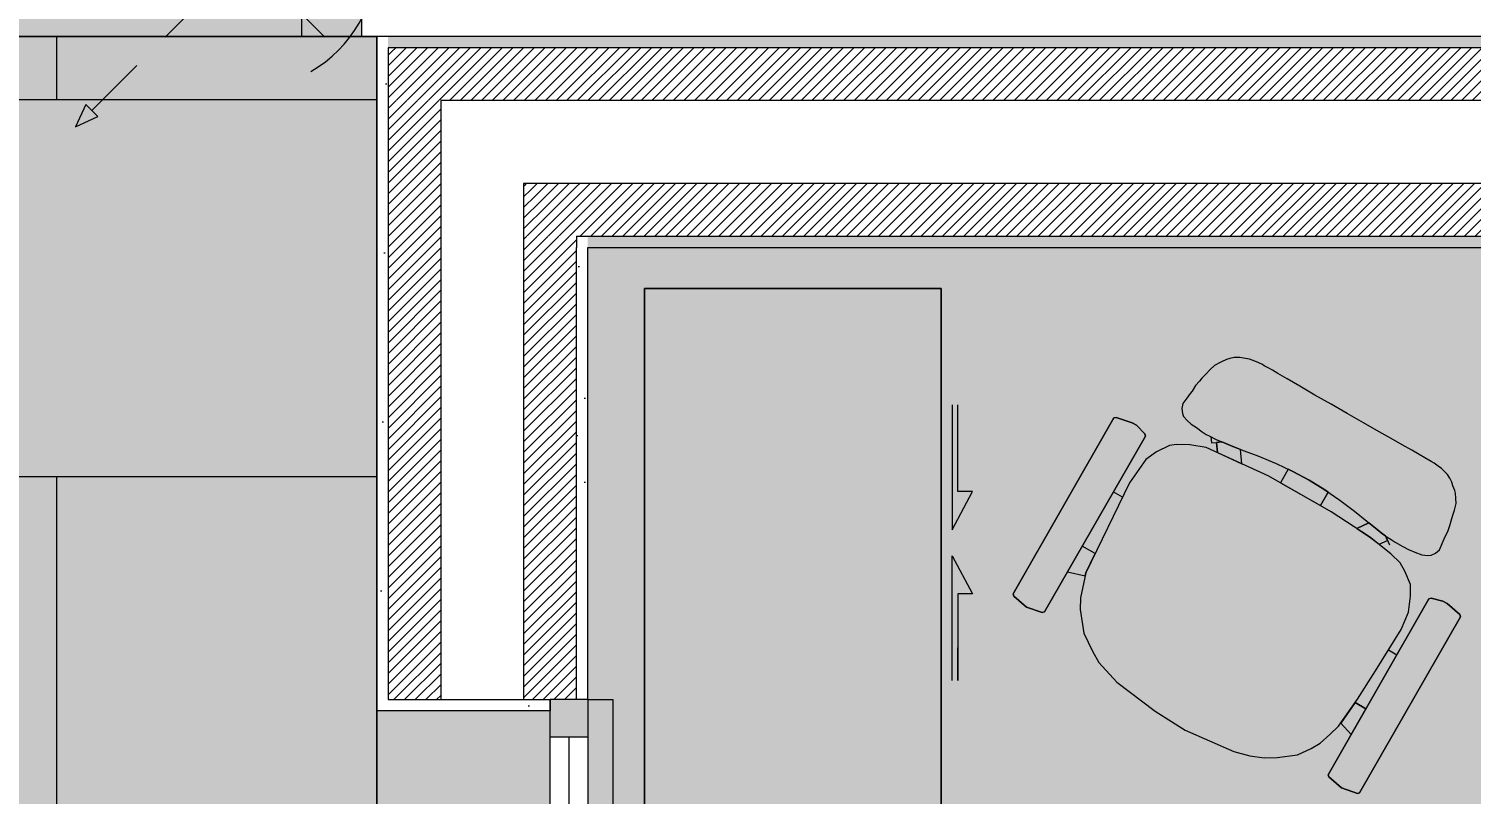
# Model space of a CAD drawing. Header units: millimetres. Extents: x -284281 to 1648660, y -821378 to -151356.
# Drawn here: x 437463 to 439378, y -254421 to -253406 of the extents above; entities that cross this region are included whole.
import ezdxf

# ---------------------------------------------------------------- set-up
doc = ezdxf.new("R2010")
doc.units = ezdxf.units.MM
doc.header["$MEASUREMENT"] = 0
doc.set_wipeout_variables(frame=1)
for name, pattern in [('Tirets', [229.305464, 141.111124, -88.19434]), ('Traits', [282.222223, 141.111112, -141.111112]), ('Wipeout_Contour', [1000, 0, -1000])]:
    doc.linetypes.add(name, pattern=pattern)
for name, color, linetype in [('Cotations - 1_100', 7, 'Continuous'), ('Fenêtres ARCHICAD', 7, 'Continuous'), ('Intérieur - Mobilier', 7, 'Continuous'), ('Sols_ Dalles', 7, 'Continuous')]:
    doc.layers.add(name, color=color, linetype=linetype)
doc.styles.add('STYLE_GENERE_2', font='arial.ttf')
doc.dimstyles.new('STYLE_GENERE__1', dxfattribs={"dimtxt": 250, "dimasz": 190, "dimexe": 0.18, "dimexo": 0.0625, "dimgap": 0, "dimtad": 1, "dimtih": 1, "dimtoh": 1, "dimlfac": 0.001, "dimzin": 0, "dimdsep": 46, "dimtxsty": 'STYLE_GENERE_2', "dimblk": 'ARROWHEAD_6', "dimblk1": 'ARROWHEAD_6', "dimblk2": 'ARROWHEAD_6', "dimcen": 0.09, "dimse1": 1, "dimse2": 1, "dimclrd": 7, "dimclre": 7, "dimclrt": 7, "dimazin": 0, "dimtfac": 1, "dimtdec": 4, "dimtmove": 0, "dimatfit": 3, "dimfxl": 1, "dimtolj": 1, "dimtzin": 0, "dimarcsym": 0})
pattern_1 = [(45, (0, 175), (-55.684659, 55.684659), [0, -52.5, 0, -78.75]), (110, (175, 175), (74.000794, 26.934086), [0, -38.5, 0, -66.5])]
pattern_2 = [(45, (0, 0), (-7.07106781, 7.07106781), [])]
pattern_3 = [(0, (0, 0), (0, 300), [])]

# ---------------------------------------------------------------- blocks, each defined once
blk = doc.blocks.new('Dalle_30_2', base_point=(380203, -171995.6))
at = {"layer": 'Sols_ Dalles', "linetype": 'Continuous', "lineweight": 0, "true_color": 0x2e271c}
blk.add_hatch(color=250, dxfattribs=at).paths.add_polyline_path([(380203, -171995.6), (380203, -230015.6), (380203, -260810.6), (415474.6, -260810.6), (415474.6, -260795.6), (415474.6, -258650), (415474.6, -258010.6), (415474.6, -222495.6), (405655.1, -222495.6), (405655.1, -218295.6), (415454.1, -218295.6), (415454.1, -204495.6), (412055.1, -204495.6), (412055.1, -201780.6), (412055.1, -189810.6), (436505.1, -189810.6), (436505.1, -253395.6), (436505.1, -253415.6), (437905.1, -253415.6), (437905.1, -253395.6), (437905.1, -188410.6), (410655.1, -188410.6), (410655.1, -200380.6), (410655.1, -205895.6), (414054.1, -205895.6), (414054.1, -216895.6), (404255.1, -216895.6), (404255.1, -223895.6), (414054.1, -223895.6), (414054.1, -258650), (414054.1, -259410.6), (382689.7, -259410.6), (381560.2, -259410.6), (381560.2, -231415.6), (381560.2, -173395.6), (462925.6, -173395.6), (462925.6, -253415.6), (464325.6, -253415.6), (464325.6, -171995.6)])
at = {"layer": 'Sols_ Dalles', "color": 250, "linetype": 'Continuous', "lineweight": 5, "true_color": 0x1f1f1f, "flags": 128}
blk.add_lwpolyline([(436505.1, -189810.6), (436505.1, -253395.6), (436505.1, -253415.6), (437905.1, -253415.6), (437905.1, -253395.6), (437905.1, -188410.6)], dxfattribs=at)
blk = doc.blocks.new('Dalle_41_2', base_point=(436549.6, -253415.6))
at = {"layer": 'Sols_ Dalles', "linetype": 'Continuous', "lineweight": 0, "true_color": 0x2e271c}
blk.add_hatch(color=250, dxfattribs=at).paths.add_polyline_path([(436549.6, -253415.6), (436549.6, -262350.9), (464309.6, -262365.6), (464309.6, -253415.6), (462925.6, -253415.6), (462925.6, -261165.6), (450865.6, -261165.6), (450865.6, -259365.6), (449225.6, -259365.6), (449225.6, -261165.6), (437925.1, -261165.6), (437925.1, -257683.7), (439425.1, -257683.7), (439425.1, -256655.6), (437925.1, -256655.6), (437925.1, -253415.6)])
at = {"layer": 'Sols_ Dalles', "color": 250, "linetype": 'Continuous', "lineweight": 5, "true_color": 0x1f1f1f, "flags": 128}
blk.add_lwpolyline([(436549.6, -253415.6), (436549.6, -262350.9), (464309.6, -262365.6), (464309.6, -253415.6), (462925.6, -253415.6), (462925.6, -261165.6), (450865.6, -261165.6), (450865.6, -259365.6), (449225.6, -259365.6), (449225.6, -261165.6), (437925.1, -261165.6), (437925.1, -257683.7), (439425.1, -257683.7), (439425.1, -256655.6), (437925.1, -256655.6), (437925.1, -253415.6)], close=True, dxfattribs=at)
blk = doc.blocks.new('Dalle_48_2', base_point=(437925.1, -253415.6))
at = {"layer": 'Sols_ Dalles', "linetype": 'Continuous', "lineweight": 0, "true_color": 0x393736}
blk.add_hatch(color=250, dxfattribs=at).paths.add_polyline_path([(437925.1, -253415.6), (437925.1, -256655.6), (440005.1, -256655.6), (440005.1, -257683.7), (437925.1, -257683.7), (437925.1, -261165.6), (449210.6, -261165.6), (449210.6, -259085.6), (450865.6, -259085.6), (450865.6, -261165.6), (462925.6, -261165.6), (462925.6, -253415.6)])
at = {"layer": 'Sols_ Dalles', "color": 250, "linetype": 'Continuous', "lineweight": 5, "true_color": 0x1f1f1f, "flags": 128}
blk.add_lwpolyline([(437925.1, -253415.6), (462925.6, -253415.6), (462925.6, -261165.6), (450865.6, -261165.6), (450865.6, -259085.6), (449210.6, -259085.6), (449210.6, -261165.6), (437925.1, -261165.6), (437925.1, -257683.7), (440005.1, -257683.7), (440005.1, -256655.6), (437925.1, -256655.6)], close=True, dxfattribs=at)
blk = doc.blocks.new('Mur_190_2', base_point=(462925.6, -253415.6))
at = {"color": 254, "linetype": 'Wipeout_Contour', "lineweight": 0, "ltscale": 1517915.479007551}
blk.add_wipeout([(437940.1, -253430.6), (437925.1, -253415.6), (437925.1, -253430.6)], dxfattribs=at)
at = {"color": 254, "linetype": 'Wipeout_Contour', "lineweight": 0, "ltscale": 1519001.788483806}
blk.add_wipeout([(438205.1, -253695.6), (438190.1, -253680.6), (438190.1, -253695.6)], dxfattribs=at)
at = {"linetype": 'Continuous', "lineweight": 5, "true_color": 0x5f5f5f}
h = blk.add_hatch(dxfattribs=at)
h.set_pattern_fill('ENDUIT_0002', color=251, style=0, pattern_type=2)
h.set_pattern_definition(pattern_1)
h.paths.add_polyline_path([(437940.1, -253430.6), (437925.1, -253415.6), (437925.1, -253430.6)])
h = blk.add_hatch(dxfattribs=at)
h.set_pattern_fill('ENDUIT_0002', color=251, style=0, pattern_type=2)
h.set_pattern_definition(pattern_1)
h.paths.add_polyline_path([(438205.1, -253695.6), (438190.1, -253680.6), (438190.1, -253695.6)])
at = {"color": 254, "linetype": 'Wipeout_Contour', "lineweight": 0, "ltscale": 1518079.670140393}
blk.add_wipeout([(438010.1, -253500.6), (437940.1, -253430.6), (437940.1, -253500.6)], dxfattribs=at)
at = {"color": 254, "linetype": 'Wipeout_Contour', "lineweight": 0, "ltscale": 2034127.374005868}
blk.add_wipeout([(438205.1, -253695.6), (443260.6, -253695.6), (443260.6, -253680.6), (438205.1, -253680.6)], dxfattribs=at)
at = {"linetype": 'Continuous', "lineweight": 5, "true_color": 0x5f5f5f}
h = blk.add_hatch(dxfattribs=at)
h.set_pattern_fill('BRIQUES_TERRE_CUITE__INT_94', color=251, style=0, pattern_type=2)
h.set_pattern_definition(pattern_2)
h.paths.add_polyline_path([(438010.1, -253500.6), (437940.1, -253430.6), (437940.1, -253500.6)])
h = blk.add_hatch(dxfattribs=at)
h.set_pattern_fill('ENDUIT_0002', color=251, style=0, pattern_type=2)
h.set_pattern_definition(pattern_1)
h.paths.add_polyline_path([(438205.1, -253695.6), (443260.6, -253695.6), (443260.6, -253680.6), (438205.1, -253680.6)])
at = {"color": 254, "linetype": 'Wipeout_Contour', "lineweight": 0, "ltscale": 2067437.882496507}
blk.add_wipeout([(437940.1, -253430.6), (462910.6, -253430.6), (462910.6, -253415.6), (437940.1, -253415.6)], dxfattribs=at)
at = {"color": 254, "linetype": 'Wipeout_Contour', "lineweight": 0, "ltscale": 1518441.317845444}
blk.add_wipeout([(438120.1, -253610.6), (438010.1, -253500.6), (438010.1, -253610.6)], dxfattribs=at)
at = {"linetype": 'Continuous', "lineweight": 5, "true_color": 0x5f5f5f}
h = blk.add_hatch(dxfattribs=at)
h.set_pattern_fill('ENDUIT_0002', color=251, style=0, pattern_type=2)
h.set_pattern_definition(pattern_1)
h.paths.add_polyline_path([(437940.1, -253430.6), (462910.6, -253430.6), (462910.6, -253415.6), (437940.1, -253415.6)])
at = {"color": 254, "linetype": 'Wipeout_Contour', "lineweight": 0, "ltscale": 1518817.5455998}
blk.add_wipeout([(438190.1, -253680.6), (438120.1, -253610.6), (438120.1, -253680.6)], dxfattribs=at)
at = {"linetype": 'Continuous', "lineweight": 5, "true_color": 0x5f5f5f}
h = blk.add_hatch(dxfattribs=at)
h.set_pattern_fill('BRIQUES_TERRE_CUITE__INT_94', color=251, style=0, pattern_type=2)
h.set_pattern_definition(pattern_2)
h.paths.add_polyline_path([(438190.1, -253680.6), (438120.1, -253610.6), (438120.1, -253680.6)])
at = {"color": 254, "linetype": 'Wipeout_Contour', "lineweight": 0, "ltscale": 1517919.582563912}
blk.add_wipeout([(437940.1, -253415.6), (437925.1, -253415.6), (437940.1, -253430.6)], dxfattribs=at)
at = {"color": 254, "linetype": 'Wipeout_Contour', "lineweight": 0, "ltscale": 2067519.657900678}
blk.add_wipeout([(438010.1, -253500.6), (462840.6, -253500.6), (462840.6, -253430.6), (438010.1, -253430.6)], dxfattribs=at)
at = {"linetype": 'Continuous', "lineweight": 5, "true_color": 0x5f5f5f}
h = blk.add_hatch(dxfattribs=at)
h.set_pattern_fill('ENDUIT_0002', color=251, style=0, pattern_type=2)
h.set_pattern_definition(pattern_1)
h.paths.add_polyline_path([(437940.1, -253415.6), (437925.1, -253415.6), (437940.1, -253430.6)])
h = blk.add_hatch(dxfattribs=at)
h.set_pattern_fill('BRIQUES_TERRE_CUITE__INT_94', color=251, style=0, pattern_type=2)
h.set_pattern_definition(pattern_2)
h.paths.add_polyline_path([(438010.1, -253500.6), (462840.6, -253500.6), (462840.6, -253430.6), (438010.1, -253430.6)])
at = {"color": 7, "linetype": 'Continuous', "lineweight": 5, "flags": 128}
for points in [[(437925.1, -253415.6), (437925.1, -253430.6)], [(462925.6, -253415.6), (437925.1, -253415.6)]]:
    blk.add_lwpolyline(points, dxfattribs=at)
at = {"color": 254, "linetype": 'Wipeout_Contour', "lineweight": 0, "ltscale": 1519005.888058793}
blk.add_wipeout([(438205.1, -253680.6), (438190.1, -253680.6), (438205.1, -253695.6)], dxfattribs=at)
at = {"linetype": 'Continuous', "lineweight": 5, "true_color": 0x5f5f5f}
h = blk.add_hatch(dxfattribs=at)
h.set_pattern_fill('ENDUIT_0002', color=251, style=0, pattern_type=2)
h.set_pattern_definition(pattern_1)
h.paths.add_polyline_path([(438205.1, -253680.6), (438190.1, -253680.6), (438205.1, -253695.6)])
at = {"color": 7, "linetype": 'Continuous', "lineweight": 5, "flags": 128}
blk.add_lwpolyline([(438205.1, -253695.6), (443260.6, -253695.6)], dxfattribs=at)
at = {"color": 254, "linetype": 'Wipeout_Contour', "lineweight": 0, "ltscale": 1518103.827225014}
blk.add_wipeout([(438010.1, -253430.6), (437940.1, -253430.6), (438010.1, -253500.6)], dxfattribs=at)
at = {"color": 254, "linetype": 'Wipeout_Contour', "lineweight": 0, "ltscale": 2033863.459605115}
blk.add_wipeout([(438120.1, -253610.6), (443345.6, -253610.6), (443345.6, -253500.6), (438120.1, -253500.6)], dxfattribs=at)
at = {"linetype": 'Continuous', "lineweight": 5, "true_color": 0x5f5f5f}
h = blk.add_hatch(dxfattribs=at)
h.set_pattern_fill('BRIQUES_TERRE_CUITE__INT_94', color=251, style=0, pattern_type=2)
h.set_pattern_definition(pattern_2)
h.paths.add_polyline_path([(438010.1, -253430.6), (437940.1, -253430.6), (438010.1, -253500.6)])
at = {"color": 7, "linetype": 'Continuous', "lineweight": 5}
for p, q in [((437940.1, -253430.6), (437940.1, -253500.6)), ((438010.1, -253430.6), (437940.1, -253430.6)), ((462840.6, -253430.6), (438010.1, -253430.6))]:
    blk.add_line(p, q, dxfattribs=at)
at = {"color": 254, "linetype": 'Wipeout_Contour', "lineweight": 0, "ltscale": 2034042.648895284}
blk.add_wipeout([(438190.1, -253680.6), (443275.6, -253680.6), (443275.6, -253610.6), (438190.1, -253610.6)], dxfattribs=at)
at = {"linetype": 'Continuous', "lineweight": 5, "true_color": 0x5f5f5f}
h = blk.add_hatch(dxfattribs=at)
h.set_pattern_fill('BRIQUES_TERRE_CUITE__INT_94', color=251, style=0, pattern_type=2)
h.set_pattern_definition(pattern_2)
h.paths.add_polyline_path([(438190.1, -253680.6), (443275.6, -253680.6), (443275.6, -253610.6), (438190.1, -253610.6)])
at = {"color": 254, "linetype": 'Wipeout_Contour', "lineweight": 0, "ltscale": 1518480.05001013}
blk.add_wipeout([(438120.1, -253500.6), (438010.1, -253500.6), (438120.1, -253610.6)], dxfattribs=at)
at = {"color": 7, "linetype": 'Continuous', "lineweight": 5}
for p, q in [((438010.1, -253500.6), (438010.1, -253610.6)), ((438120.1, -253500.6), (438010.1, -253500.6)), ((443345.6, -253500.6), (438120.1, -253500.6))]:
    blk.add_line(p, q, dxfattribs=at)
at = {"color": 254, "linetype": 'Wipeout_Contour', "lineweight": 0, "ltscale": 1518841.690237488}
blk.add_wipeout([(438190.1, -253610.6), (438120.1, -253610.6), (438190.1, -253680.6)], dxfattribs=at)
at = {"linetype": 'Continuous', "lineweight": 5, "true_color": 0x5f5f5f}
h = blk.add_hatch(dxfattribs=at)
h.set_pattern_fill('BRIQUES_TERRE_CUITE__INT_94', color=251, style=0, pattern_type=2)
h.set_pattern_definition(pattern_2)
h.paths.add_polyline_path([(438190.1, -253610.6), (438120.1, -253610.6), (438190.1, -253680.6)])
at = {"color": 7, "linetype": 'Continuous', "lineweight": 5}
for p, q in [((438120.1, -253610.6), (438120.1, -253680.6)), ((438190.1, -253610.6), (438120.1, -253610.6)), ((443275.6, -253610.6), (438190.1, -253610.6)), ((438190.1, -253680.6), (438190.1, -253695.6)), ((438190.1, -253680.6), (443275.6, -253680.6))]:
    blk.add_line(p, q, dxfattribs=at)
blk = doc.blocks.new('Fenêtre 25_5')
at = {"layer": 'Fenêtres ARCHICAD', "color": 7, "linetype": 'Continuous', "lineweight": 5}
for p, q in [((-500, 0), (-500, 33.3)), ((-500, 33.3), (500, 33.3)), ((500, 33.3), (500, 0)), ((-500, 0), (-500, -15)), ((-500, 0), (-500, -15)), ((500, 0), (500, -15)), ((500, 0), (500, -15)), ((-500, -15), (-500, -50)), ((-500, -15), (-500, -50)), ((500, -15), (500, -50)), ((500, -15), (500, -50)), ((-485, -50), (-485, -280)), ((485, -50), (485, -280)), ((-500, -280), (-485, -280)), ((-485, -280), (485, -280)), ((500, -280), (485, -280))]:
    blk.add_line(p, q, dxfattribs=at)
at = {"layer": 'Fenêtres ARCHICAD', "color": 7, "linetype": 'Traits', "lineweight": 5}
blk.add_line((-500, 0), (500, 0), dxfattribs=at)
at = {"color": 254, "linetype": 'Wipeout_Contour', "lineweight": 0, "ltscale": 1805.5395}
blk.add_wipeout([(-450, 0), (-450, -50), (450, -50), (450, 0)], dxfattribs=at).dxf.layer = 'Fenêtres ARCHICAD'
at = {"layer": 'Fenêtres ARCHICAD', "color": 7, "linetype": 'Continuous', "lineweight": 5}
for p, q in [((-500, 0), (-450, 0)), ((-450, 0), (-450, -50)), ((-450, 0), (450, 0)), ((450, -50), (450, 0)), ((450, 0), (500, 0)), ((-450, -25), (450, -25)), ((-450, -50), (-500, -50)), ((450, -50), (-450, -50)), ((500, -50), (450, -50))]:
    blk.add_line(p, q, dxfattribs=at)
blk = doc.blocks.new('Mur_255_2', base_point=(437925.1, -256375.6))
at = {"color": 254, "linetype": 'Wipeout_Contour', "lineweight": 0, "ltscale": 2024772.686174282}
blk.add_wipeout([(437940.1, -253430.6), (437925.1, -253430.6), (437925.1, -254295.6), (437940.1, -254295.6)], dxfattribs=at)
at = {"color": 254, "linetype": 'Wipeout_Contour', "lineweight": 0, "ltscale": 2025955.260961661}
blk.add_wipeout([(438190.1, -253695.6), (438190.1, -254295.6), (438205.1, -254295.6), (438205.1, -253695.6)], dxfattribs=at)
at = {"linetype": 'Continuous', "lineweight": 5, "true_color": 0x5f5f5f}
h = blk.add_hatch(dxfattribs=at)
h.set_pattern_fill('ENDUIT_0002', color=251, style=0, pattern_type=2)
h.set_pattern_definition(pattern_1)
h.paths.add_polyline_path([(437940.1, -253430.6), (437925.1, -253430.6), (437925.1, -254295.6), (437940.1, -254295.6)])
h = blk.add_hatch(dxfattribs=at)
h.set_pattern_fill('ENDUIT_0002', color=251, style=0, pattern_type=2)
h.set_pattern_definition(pattern_1)
h.paths.add_polyline_path([(438190.1, -253695.6), (438190.1, -254295.6), (438205.1, -254295.6), (438205.1, -253695.6)])
at = {"color": 7, "linetype": 'Continuous', "lineweight": 5, "flags": 128}
blk.add_lwpolyline([(438205.1, -254295.6), (438205.1, -253695.6)], dxfattribs=at)
at = {"color": 254, "linetype": 'Wipeout_Contour', "lineweight": 0, "ltscale": 2024989.889031006}
blk.add_wipeout([(437940.1, -254295.6), (438010.1, -254295.6), (438010.1, -253500.6), (437940.1, -253500.6)], dxfattribs=at)
at = {"linetype": 'Continuous', "lineweight": 5, "true_color": 0x5f5f5f}
h = blk.add_hatch(dxfattribs=at)
h.set_pattern_fill('BRIQUES_TERRE_CUITE__INT_94', color=251, style=0, pattern_type=2)
h.set_pattern_definition(pattern_2)
h.paths.add_polyline_path([(437940.1, -254295.6), (438010.1, -254295.6), (438010.1, -253500.6), (437940.1, -253500.6)])
at = {"color": 7, "linetype": 'Continuous', "lineweight": 5}
blk.add_line((437940.1, -253430.6), (437940.1, -253500.6), dxfattribs=at)
at = {"color": 254, "linetype": 'Wipeout_Contour', "lineweight": 0, "ltscale": 2025411.557516501}
blk.add_wipeout([(438010.1, -253610.6), (438010.1, -254295.6), (438120.1, -254295.6), (438120.1, -253610.6)], dxfattribs=at)
at = {"color": 7, "linetype": 'Continuous', "lineweight": 5}
blk.add_line((438010.1, -253500.6), (438010.1, -253610.6), dxfattribs=at)
at = {"color": 254, "linetype": 'Wipeout_Contour', "lineweight": 0, "ltscale": 2532395.906054009}
blk.add_wipeout([(438120.1, -253680.6), (438120.1, -254295.6), (438155.1, -254295.6), (438190.1, -254295.6), (438190.1, -253680.6)], dxfattribs=at)
at = {"linetype": 'Continuous', "lineweight": 5, "true_color": 0x5f5f5f}
h = blk.add_hatch(dxfattribs=at)
h.set_pattern_fill('BRIQUES_TERRE_CUITE__INT_94', color=251, style=0, pattern_type=2)
h.set_pattern_definition(pattern_2)
h.paths.add_polyline_path([(438120.1, -253680.6), (438120.1, -254295.6), (438155.1, -254295.6), (438190.1, -254295.6), (438190.1, -253680.6)])
at = {"color": 7, "linetype": 'Continuous', "lineweight": 5}
for p, q in [((438120.1, -253610.6), (438120.1, -253680.6)), ((438190.1, -253680.6), (438190.1, -253695.6)), ((438190.1, -254295.6), (438190.1, -253695.6)), ((438205.1, -254295.6), (438190.1, -254295.6))]:
    blk.add_line(p, q, dxfattribs=at)
at = {"color": 254, "linetype": 'Wipeout_Contour', "lineweight": 0, "ltscale": 2532443.932273622}
blk.add_wipeout([(437925.1, -254295.6), (437925.1, -254310.6), (438155.1, -254310.6), (438155.1, -254295.6), (437940.1, -254295.6)], dxfattribs=at)
at = {"linetype": 'Continuous', "lineweight": 5, "true_color": 0x5f5f5f}
h = blk.add_hatch(dxfattribs=at)
h.set_pattern_fill('ENDUIT_0002', color=251, style=0, pattern_type=2)
h.set_pattern_definition(pattern_1)
h.paths.add_polyline_path([(437925.1, -254295.6), (437925.1, -254310.6), (438155.1, -254310.6), (438155.1, -254295.6), (437940.1, -254295.6)])
at = {"color": 7, "linetype": 'Continuous', "lineweight": 5}
for p, q in [((437940.1, -253500.6), (437940.1, -254295.6)), ((438010.1, -253610.6), (438010.1, -254295.6)), ((438120.1, -253680.6), (438120.1, -254295.6)), ((437925.1, -254295.6), (437925.1, -254310.6)), ((437940.1, -254295.6), (438155.1, -254295.6)), ((438155.1, -254295.6), (438155.1, -254310.6)), ((438190.1, -254295.6), (438155.1, -254295.6)), ((438155.1, -254310.6), (437925.1, -254310.6))]:
    blk.add_line(p, q, dxfattribs=at)
at = {"color": 7, "linetype": 'Continuous', "lineweight": 5, "flags": 128}
blk.add_lwpolyline([(437925.1, -253430.6), (437925.1, -254295.6)], dxfattribs=at)
at = {"layer": 'Fenêtres ARCHICAD', "color": 7, "linetype": 'Continuous', "lineweight": 5, "zscale": 1000, "rotation": 270}
blk.add_blockref('Fenêtre 25_5', (438205.1, -254795.6), dxfattribs=at)
blk = doc.blocks.new('Tôle profilée 25_35')
at = {"color": 7, "linetype": 'Continuous', "lineweight": 5}
blk.add_line((0, 123.5), (0, 0), dxfattribs=at)
blk = doc.blocks.new('Projecteur lumineux 25')
at = {"linetype": 'Continuous', "lineweight": 5, "true_color": 0x072a91}
h = blk.add_hatch(dxfattribs=at)
h.set_pattern_fill('_USER_0002', color=164, style=0, pattern_type=2)
h.set_pattern_definition(pattern_3)
h.paths.add_polyline_path([(195.4, 211.3), (211.3, 195.4), (225, 225)])
h = blk.add_hatch(dxfattribs=at)
h.set_pattern_fill('_USER_0002', color=164, style=0, pattern_type=2)
h.set_pattern_definition(pattern_3)
h.paths.add_polyline_path([(195.4, -211.3), (225, -225), (211.3, -195.4)])
at = {"color": 7, "linetype": 'Continuous', "lineweight": 5}
for p, q in [((143.5, 143.5), (203.3, 203.3)), ((106, 106), (-106, -106)), ((106, -106), (-106, 106)), ((143.5, -143.5), (203.3, -203.3))]:
    blk.add_line(p, q, dxfattribs=at)
at = {"color": 7, "linetype": 'Continuous', "lineweight": 5, "flags": 128}
for points in [[(195.4, 211.3), (211.3, 195.4), (225, 225)], [(195.4, -211.3), (211.3, -195.4), (225, -225)]]:
    blk.add_lwpolyline(points, close=True, dxfattribs=at)
at = {"color": 7, "linetype": 'Continuous', "lineweight": 5}
blk.add_arc((0, 0), 175, 120, 240, dxfattribs=at)
blk = doc.blocks.new('*D1041')
at = {"layer": 'Cotations - 1_100', "color": 7, "linetype": 'Continuous', "lineweight": 5, "transparency": 16777216}
for p, q in [((438205.1, -255584.1), (438205.1, -255209.1)), ((443260.6, -255584.1), (443260.6, -255209.1)), ((438305.1, -255296.6), (438105.1, -255496.6)), ((443360.6, -255296.6), (443160.6, -255496.6)), ((438055.1, -255396.6), (438205.1, -255396.6)), ((438205.1, -255396.6), (443260.6, -255396.6))]:
    blk.add_line(p, q, dxfattribs=at)
at = {"layer": 'Cotations - 1_100', "color": 7, "lineweight": 5, "transparency": 16777216, "char_height": 250, "attachment_point": 7, "style": 'STYLE_GENERE_2'}
for s, insert in [('\\A1;{\\pql;\\fArial|b0|i0|c0|p38;5,06}', (440067.7, -255346.6)), ('\\A1;{\\pql;\\fArial|b0|i0|c0|p38;0,28}', (442495.4, -255346.6))]:
    blk.add_mtext(s, dxfattribs=dict(at, insert=insert))
blk = doc.blocks.new('ARROWHEAD_6')
at = {"color": 0, "linetype": 'Continuous', "lineweight": 0}
for p, q in [((-0.5, -0.5), (0.5, 0.5)), ((0, 0), (-1, 0))]:
    blk.add_line(p, q, dxfattribs=at)

msp = doc.modelspace()

# ---------------------------------------------------------------- hatches: boundary and pattern name
at = {"linetype": 'Continuous', "lineweight": 5}
h = msp.add_hatch(dxfattribs=at)
h.set_pattern_fill('PANNEAU_100X50_0002', color=9, style=0, pattern_type=2)
h.set_pattern_definition([(0, (0, 0), (0, 500), []), (90, (0, 0), (-1000, 0), [500, -500]), (90, (500, 500), (-1000, 0), [500, -500])])
h.paths.add_polyline_path([(436505.06106, -262550.57129), (436505.06106, -255066.55709), (436525.06106, -255066.55709), (436525.06106, -253415.57129), (437925.06106, -253415.57129), (437925.06106, -256655.57129), (439725.06106, -256655.57129), (439725.06106, -257683.65976), (437925.06106, -257683.65976), (437925.06106, -261165.57129), (449225.55265, -261165.57129), (449225.55265, -259365.57129), (450865.55265, -259365.57129), (450865.55265, -261165.57129), (462925.55265, -261165.57129), (462925.55265, -253415.57129), (464325.55265, -253415.57129), (464325.55265, -262465.57129), (464309.56388, -262465.57129), (462925.55265, -262565.57129), (439325.55265, -262565.57129), (436549.58703, -262565.57129), (436549.58703, -262550.57129)])
at = {"linetype": 'Continuous', "lineweight": 0, "true_color": 0xfaf9f8}
msp.add_hatch(color=7, dxfattribs=at).paths.add_polyline_path([(438165.55265, -253695.57011), (443245.55265, -253695.57129), (443260.47765, -256375.57129), (438204.86352, -256375.57129)])
at = {"linetype": 'Continuous', "lineweight": 5}
for points in [[(440180.98875, -254459.01721), (438674.27325, -254459.0172), (438674.27324, -253749.86921), (438280.34109, -253749.86921), (438280.34109, -254275.11203), (438280.34109, -255150.51683), (440180.98875, -255150.51683), (440180.98875, -254984.26006)], [(439141.26619, -253992.81581), (439162.72603, -254004.37141), (439183.53959, -254017.05372), (439203.68636, -254030.85048), (439222.88919, -254045.49883), (439239.62439, -254058.84662), (439253.0114, -254069.76472), (439260.60118, -254075.81733), (439266.09569, -254079.68933), (439271.56411, -254083.07936), (439277.03253, -254086.46939), (439287.09764, -254092.37371), (439294.79368, -254096.29459), (439303.21753, -254099.97458), (439312.57044, -254103.59244), (439320.49988, -254104.49523), (439324.64268, -254104.09901), (439330.65702, -254101.35994), (439335.70337, -254096.88517), (439342.17574, -254082.28597), (439347.5084, -254071.06665), (439349.96011, -254063.39293), (439351.50752, -254058.19789), (439353.8016, -254050.85647), (439355.72302, -254044.18555), (439357.88456, -254035.40845), (439357.57324, -254028.58064), (439357.31741, -254021.41524), (439356.03804, -254017.96916), (439353.78397, -254012.02363), (439352.3733, -254007.25742), (439349.68834, -254001.72915), (439346.43548, -253996.67806), (439342.27313, -253992.3911), (439338.36745, -253988.71992), (439334.17538, -253985.61767), (439328.83988, -253982.04221), (439324.73148, -253979.60366), (439316.63036, -253974.64735), (439308.76667, -253970.15424), (439298.9659, -253964.63383), (439286.26292, -253957.53673), (439271.52853, -253949.29974), (439255.80754, -253940.40155), (439235.05256, -253928.50714), (439213.47138, -253916.1254), (439191.89021, -253903.74365), (439170.43795, -253891.41159), (439150.45518, -253879.75412), (439133.7643, -253869.9474), (439121.42361, -253862.69689), (439114.19884, -253858.48627), (439109.11273, -253855.58125), (439103.2453, -253852.48958), (439100.77702, -253851.04587), (439096.18525, -253848.7479), (439090.55134, -253846.34241), (439083.65074, -253843.97056), (439078.27269, -253842.74551), (439070.75323, -253841.62452), (439063.35642, -253841.70181), (439057.45488, -253842.9512), (439053.13345, -253844.48468), (439046.53093, -253847.22858), (439043.68995, -253848.64243), (439037.22415, -253852.3283), (439030.81242, -253858.13435), (439026.04702, -253863.18931), (439020.58182, -253868.92772), (439017.16723, -253872.93928), (439011.80049, -253878.96547), (439007.34598, -253886.40839), (439004.6935, -253889.35045), (439000.36543, -253895.57185), (438995.28642, -253902.48813), (438993.93521, -253909.11339), (438994.50104, -253916.0062), (438996.19035, -253919.76483), (439000.86605, -253925.14377), (439006.35778, -253930.10169), (439013.09724, -253934.44949), (439020.87697, -253940.44189), (439026.06832, -253943.7479), (439029.97914, -253945.59993), (439039.38296, -253950.37652), (439052.1536, -253955.86126), (439061.62042, -253959.72829), (439076.46344, -253965.66111), (439094.5779, -253972.24282), (439118.98583, -253982.32223)], [(439114.19884, -253858.48627), (439109.11273, -253855.58125), (439103.2453, -253852.48958), (439100.77702, -253851.04587), (439096.18525, -253848.7479), (439090.55134, -253846.34241), (439083.65074, -253843.97056), (439078.27269, -253842.74551), (439070.75323, -253841.62452), (439063.35642, -253841.70181), (439057.45488, -253842.9512), (439053.13345, -253844.48468), (439046.53093, -253847.22858), (439043.68995, -253848.64243), (439037.22415, -253852.3283), (439030.81242, -253858.13435), (439026.04702, -253863.18931), (439020.58182, -253868.92772), (439017.16723, -253872.93928), (439011.80049, -253878.96547), (439007.34598, -253886.40839), (439004.6935, -253889.35045), (439000.36543, -253895.57185), (438995.28642, -253902.48813), (438993.93521, -253909.11339), (438994.50104, -253916.0062), (438996.19035, -253919.76483), (439000.86605, -253925.14377), (439006.35778, -253930.10169), (439013.09724, -253934.44949), (439020.87697, -253940.44189), (439026.06832, -253943.7479), (439029.97914, -253945.59993), (439039.38296, -253950.37652), (439052.1536, -253955.86126), (439061.62042, -253959.72829), (439076.46344, -253965.66111), (439094.5779, -253972.24282), (439118.98583, -253982.32223), (439141.26619, -253992.81581), (439162.72603, -254004.37141), (439183.53959, -254017.05372), (439203.68636, -254030.85048), (439222.88919, -254045.49883), (439239.62439, -254058.84662), (439253.0114, -254069.76472), (439260.60118, -254075.81733), (439266.09569, -254079.68933), (439271.56411, -254083.07936), (439277.03253, -254086.46939), (439287.09764, -254092.37371), (439294.79368, -254096.29459), (439303.21753, -254099.97458), (439312.57044, -254103.59244), (439320.49988, -254104.49523), (439324.64268, -254104.09901), (439330.65702, -254101.35994), (439335.70337, -254096.88517), (439342.17574, -254082.28597), (439347.5084, -254071.06665), (439349.96011, -254063.39293), (439351.50752, -254058.19789), (439353.8016, -254050.85647), (439355.72302, -254044.18555), (439357.88456, -254035.40845), (439357.57324, -254028.58064), (439357.31741, -254021.41524), (439356.03804, -254017.96916), (439353.78397, -254012.02363), (439352.3733, -254007.25742), (439349.68834, -254001.72915), (439346.43548, -253996.67806), (439342.27313, -253992.3911), (439338.36745, -253988.71992), (439334.17538, -253985.61767), (439328.83988, -253982.04221), (439324.73148, -253979.60366), (439316.63036, -253974.64735), (439308.76667, -253970.15424), (439298.9659, -253964.63383), (439286.26292, -253957.53673), (439271.52853, -253949.29974), (439255.80754, -253940.40155), (439235.05256, -253928.50714), (439213.47138, -253916.1254), (439191.89021, -253903.74365), (439170.43795, -253891.41159), (439150.45518, -253879.75412), (439133.7643, -253869.9474), (439121.42361, -253862.69689)], [(438903.63269, -253921.86725), (438769.7835, -254155.16439), (438770.59314, -254158.15096), (438787.39864, -254172.83686), (438808.55868, -254179.93287), (438811.67103, -254178.90585), (438945.39478, -253945.82735), (438944.5856, -253942.83998), (438933.47585, -253931.41975), (438927.78102, -253928.15247), (438906.62006, -253921.05807)], [(438859.20648, -254160.36967), (438858.99182, -254176.11431), (438863.82693, -254207.19945), (438875.09349, -254231.07495), (438883.81857, -254246.28172), (438907.32608, -254272.50894), (438958.30054, -254311.01212), (438998.11415, -254336.22163), (439062.77076, -254364.57728), (439084.17545, -254370.04206), (439103.21483, -254372.81413), (439120.34043, -254372.18029), (439147.2044, -254368.88193), (439165.65171, -254360.36329), (439177.26936, -254353.48452), (439190.33836, -254341.89801), (439201.81626, -254330.93901), (439227.17323, -254295.04932), (439250.7378, -254257.29137), (439284.99071, -254202.50043), (439294.74221, -254179.43352), (439297.57312, -254158.44168), (439297.35027, -254142.69816), (439289.84303, -254125.00264), (439283.72578, -254113.85635), (439271.46375, -254102.04847), (439243.07956, -254079.39972), (439191.97647, -254046.2745), (439109.39229, -253998.89369), (439025.91031, -253960.91192), (439004.46688, -253957.65504), (438986.74245, -253957.1349), (438977.41953, -253958.41964), (438960.38779, -253966.84103), (438946.1127, -253976.94406), (438924.16678, -254008.10815), (438866.38259, -254127.16505)], [(439039.6686, -253954.31425), (439041.14076, -253967.84131), (439073.5458, -253982.58463), (439071.6139, -253963.72273), (439061.62042, -253959.72829), (439052.1536, -253955.86126), (439046.98675, -253953.6422), (439046.07761, -253953.70288)], [(439183.53959, -254017.05372), (439162.72603, -254004.37141), (439141.26619, -253992.81581), (439135.02777, -253989.87765), (439124.78747, -254007.72633), (439177.80412, -254038.14343), (439188.07613, -254020.1604)], [(439260.60118, -254075.81733), (439253.0114, -254069.76472), (439242.24996, -254060.98797), (439226.1262, -254068.41048), (439243.07956, -254079.39972), (439255.70581, -254089.47465), (439266.93928, -254084.55848), (439264.15561, -254078.32215)], [(438861.67536, -254091.74906), (438841.94287, -254126.14249), (438865.52539, -254131.1314), (438866.38259, -254127.16505), (438878.80252, -254101.57539)], [(439229.8294, -254419.10579), (439363.67859, -254185.80865), (439362.86941, -254182.82128), (439346.06483, -254168.13377), (439340.37, -254164.86648), (439324.90387, -254161.03937), (439321.9165, -254161.84855), (439188.0673, -254395.14569), (439188.87694, -254398.13226), (439205.68244, -254412.81816), (439226.84248, -254419.91417)], [(439223.95759, -254299.60067), (439204.79723, -254326.71981), (439218.56773, -254341.9839), (439238.19707, -254307.77026)]]:
    msp.add_hatch(color=255, dxfattribs=at).paths.add_polyline_path(points)
at = {"layer": 'Intérieur - Mobilier', "linetype": 'Continuous', "lineweight": 0, "true_color": 0x4f4f4f}
for points in [[(438689.08644, -254070.19515), (438716.00836, -254019.53174), (438696.39239, -254019.53174), (438696.39239, -253904.40208)], [(438689.08644, -254270.40649), (438696.39239, -254155.27684), (438716.00836, -254155.27684), (438689.08644, -254104.61342)]]:
    msp.add_hatch(color=251, dxfattribs=at).paths.add_polyline_path(points)

# ---------------------------------------------------------------- linework, layer by layer
at = {"color": 7, "linetype": 'Continuous', "lineweight": 5, "flags": 128}
msp.add_lwpolyline([(436505.06106, -262550.57129), (436505.06106, -255066.55709), (436525.06106, -255066.55709), (436525.06106, -253415.57129), (437925.06106, -253415.57129), (437925.06106, -256655.57129), (439725.06106, -256655.57129), (439725.06106, -257683.65976), (437925.06106, -257683.65976), (437925.06106, -261165.57129), (449225.55265, -261165.57129), (449225.55265, -259365.57129), (450865.55265, -259365.57129), (450865.55265, -261165.57129), (462925.55265, -261165.57129), (462925.55265, -253415.57129), (464325.55265, -253415.57129), (464325.55265, -262465.57129), (464309.56388, -262465.57129), (462925.55265, -262565.57129), (439325.55265, -262565.57129), (436549.58703, -262565.57129), (436549.58703, -262550.57129)], close=True, dxfattribs=at)
at = {"color": 7, "linetype": 'Tirets', "lineweight": 5, "flags": 128}
msp.add_lwpolyline([(438165.55265, -253695.57011), (443245.55265, -253695.57129), (443260.47765, -256375.57129), (438204.86352, -256375.57129)], close=True, dxfattribs=at)
at = {"color": 255, "linetype": 'Continuous', "lineweight": 5, "flags": 128}
for points in [[(440180.98875, -254459.01721), (438674.27325, -254459.0172), (438674.27324, -253749.86921), (438280.34109, -253749.86921), (438280.34109, -254275.11203), (438280.34109, -255150.51683), (440180.98875, -255150.51683), (440180.98875, -254984.26006)], [(439141.26619, -253992.81581), (439162.72603, -254004.37141), (439183.53959, -254017.05372), (439203.68636, -254030.85048), (439222.88919, -254045.49883), (439239.62439, -254058.84662), (439253.0114, -254069.76472), (439260.60118, -254075.81733), (439266.09569, -254079.68933), (439271.56411, -254083.07936), (439277.03253, -254086.46939), (439287.09764, -254092.37371), (439294.79368, -254096.29459), (439303.21753, -254099.97458), (439312.57044, -254103.59244), (439320.49988, -254104.49523), (439324.64268, -254104.09901), (439330.65702, -254101.35994), (439335.70337, -254096.88517), (439342.17574, -254082.28597), (439347.5084, -254071.06665), (439349.96011, -254063.39293), (439351.50752, -254058.19789), (439353.8016, -254050.85647), (439355.72302, -254044.18555), (439357.88456, -254035.40845), (439357.57324, -254028.58064), (439357.31741, -254021.41524), (439356.03804, -254017.96916), (439353.78397, -254012.02363), (439352.3733, -254007.25742), (439349.68834, -254001.72915), (439346.43548, -253996.67806), (439342.27313, -253992.3911), (439338.36745, -253988.71992), (439334.17538, -253985.61767), (439328.83988, -253982.04221), (439324.73148, -253979.60366), (439316.63036, -253974.64735), (439308.76667, -253970.15424), (439298.9659, -253964.63383), (439286.26292, -253957.53673), (439271.52853, -253949.29974), (439255.80754, -253940.40155), (439235.05256, -253928.50714), (439213.47138, -253916.1254), (439191.89021, -253903.74365), (439170.43795, -253891.41159), (439150.45518, -253879.75412), (439133.7643, -253869.9474), (439121.42361, -253862.69689), (439114.19884, -253858.48627), (439109.11273, -253855.58125), (439103.2453, -253852.48958), (439100.77702, -253851.04587), (439096.18525, -253848.7479), (439090.55134, -253846.34241), (439083.65074, -253843.97056), (439078.27269, -253842.74551), (439070.75323, -253841.62452), (439063.35642, -253841.70181), (439057.45488, -253842.9512), (439053.13345, -253844.48468), (439046.53093, -253847.22858), (439043.68995, -253848.64243), (439037.22415, -253852.3283), (439030.81242, -253858.13435), (439026.04702, -253863.18931), (439020.58182, -253868.92772), (439017.16723, -253872.93928), (439011.80049, -253878.96547), (439007.34598, -253886.40839), (439004.6935, -253889.35045), (439000.36543, -253895.57185), (438995.28642, -253902.48813), (438993.93521, -253909.11339), (438994.50104, -253916.0062), (438996.19035, -253919.76483), (439000.86605, -253925.14377), (439006.35778, -253930.10169), (439013.09724, -253934.44949), (439020.87697, -253940.44189), (439026.06832, -253943.7479), (439029.97914, -253945.59993), (439039.38296, -253950.37652), (439052.1536, -253955.86126), (439061.62042, -253959.72829), (439076.46344, -253965.66111), (439094.5779, -253972.24282), (439118.98583, -253982.32223)], [(439114.19884, -253858.48627), (439109.11273, -253855.58125), (439103.2453, -253852.48958), (439100.77702, -253851.04587), (439096.18525, -253848.7479), (439090.55134, -253846.34241), (439083.65074, -253843.97056), (439078.27269, -253842.74551), (439070.75323, -253841.62452), (439063.35642, -253841.70181), (439057.45488, -253842.9512), (439053.13345, -253844.48468), (439046.53093, -253847.22858), (439043.68995, -253848.64243), (439037.22415, -253852.3283), (439030.81242, -253858.13435), (439026.04702, -253863.18931), (439020.58182, -253868.92772), (439017.16723, -253872.93928), (439011.80049, -253878.96547), (439007.34598, -253886.40839), (439004.6935, -253889.35045), (439000.36543, -253895.57185), (438995.28642, -253902.48813), (438993.93521, -253909.11339), (438994.50104, -253916.0062), (438996.19035, -253919.76483), (439000.86605, -253925.14377), (439006.35778, -253930.10169), (439013.09724, -253934.44949), (439020.87697, -253940.44189), (439026.06832, -253943.7479), (439029.97914, -253945.59993), (439039.38296, -253950.37652), (439052.1536, -253955.86126), (439061.62042, -253959.72829), (439076.46344, -253965.66111), (439094.5779, -253972.24282), (439118.98583, -253982.32223), (439141.26619, -253992.81581), (439162.72603, -254004.37141), (439183.53959, -254017.05372), (439203.68636, -254030.85048), (439222.88919, -254045.49883), (439239.62439, -254058.84662), (439253.0114, -254069.76472), (439260.60118, -254075.81733), (439266.09569, -254079.68933), (439271.56411, -254083.07936), (439277.03253, -254086.46939), (439287.09764, -254092.37371), (439294.79368, -254096.29459), (439303.21753, -254099.97458), (439312.57044, -254103.59244), (439320.49988, -254104.49523), (439324.64268, -254104.09901), (439330.65702, -254101.35994), (439335.70337, -254096.88517), (439342.17574, -254082.28597), (439347.5084, -254071.06665), (439349.96011, -254063.39293), (439351.50752, -254058.19789), (439353.8016, -254050.85647), (439355.72302, -254044.18555), (439357.88456, -254035.40845), (439357.57324, -254028.58064), (439357.31741, -254021.41524), (439356.03804, -254017.96916), (439353.78397, -254012.02363), (439352.3733, -254007.25742), (439349.68834, -254001.72915), (439346.43548, -253996.67806), (439342.27313, -253992.3911), (439338.36745, -253988.71992), (439334.17538, -253985.61767), (439328.83988, -253982.04221), (439324.73148, -253979.60366), (439316.63036, -253974.64735), (439308.76667, -253970.15424), (439298.9659, -253964.63383), (439286.26292, -253957.53673), (439271.52853, -253949.29974), (439255.80754, -253940.40155), (439235.05256, -253928.50714), (439213.47138, -253916.1254), (439191.89021, -253903.74365), (439170.43795, -253891.41159), (439150.45518, -253879.75412), (439133.7643, -253869.9474), (439121.42361, -253862.69689)], [(438903.63269, -253921.86725), (438769.7835, -254155.16439), (438770.59314, -254158.15096), (438787.39864, -254172.83686), (438808.55868, -254179.93287), (438811.67103, -254178.90585), (438945.39478, -253945.82735), (438944.5856, -253942.83998), (438933.47585, -253931.41975), (438927.78102, -253928.15247), (438906.62006, -253921.05807)], [(438859.20648, -254160.36967), (438858.99182, -254176.11431), (438863.82693, -254207.19945), (438875.09349, -254231.07495), (438883.81857, -254246.28172), (438907.32608, -254272.50894), (438958.30054, -254311.01212), (438998.11415, -254336.22163), (439062.77076, -254364.57728), (439084.17545, -254370.04206), (439103.21483, -254372.81413), (439120.34043, -254372.18029), (439147.2044, -254368.88193), (439165.65171, -254360.36329), (439177.26936, -254353.48452), (439190.33836, -254341.89801), (439201.81626, -254330.93901), (439227.17323, -254295.04932), (439250.7378, -254257.29137), (439284.99071, -254202.50043), (439294.74221, -254179.43352), (439297.57312, -254158.44168), (439297.35027, -254142.69816), (439289.84303, -254125.00264), (439283.72578, -254113.85635), (439271.46375, -254102.04847), (439243.07956, -254079.39972), (439191.97647, -254046.2745), (439109.39229, -253998.89369), (439025.91031, -253960.91192), (439004.46688, -253957.65504), (438986.74245, -253957.1349), (438977.41953, -253958.41964), (438960.38779, -253966.84103), (438946.1127, -253976.94406), (438924.16678, -254008.10815), (438866.38259, -254127.16505)], [(439039.6686, -253954.31425), (439041.14076, -253967.84131), (439073.5458, -253982.58463), (439071.6139, -253963.72273), (439061.62042, -253959.72829), (439052.1536, -253955.86126), (439046.98675, -253953.6422), (439046.07761, -253953.70288)], [(439183.53959, -254017.05372), (439162.72603, -254004.37141), (439141.26619, -253992.81581), (439135.02777, -253989.87765), (439124.78747, -254007.72633), (439177.80412, -254038.14343), (439188.07613, -254020.1604)], [(439260.60118, -254075.81733), (439253.0114, -254069.76472), (439242.24996, -254060.98797), (439226.1262, -254068.41048), (439243.07956, -254079.39972), (439255.70581, -254089.47465), (439266.93928, -254084.55848), (439264.15561, -254078.32215)], [(438861.67536, -254091.74906), (438841.94287, -254126.14249), (438865.52539, -254131.1314), (438866.38259, -254127.16505), (438878.80252, -254101.57539)], [(439229.8294, -254419.10579), (439363.67859, -254185.80865), (439362.86941, -254182.82128), (439346.06483, -254168.13377), (439340.37, -254164.86648), (439324.90387, -254161.03937), (439321.9165, -254161.84855), (439188.0673, -254395.14569), (439188.87694, -254398.13226), (439205.68244, -254412.81816), (439226.84248, -254419.91417)], [(439223.95759, -254299.60067), (439204.79723, -254326.71981), (439218.56773, -254341.9839), (439238.19707, -254307.77026)]]:
    msp.add_lwpolyline(points, close=True, dxfattribs=at)
at = {"layer": 'Intérieur - Mobilier', "color": 253, "linetype": 'Continuous', "lineweight": 5, "true_color": 0x9f9f9f}
for p, q in [((438280.34109, -253749.8692), (438674.27325, -253749.8692)), ((438280.34109, -255150.51683), (438280.34109, -253749.8692)), ((438674.27325, -253749.8692), (438674.27325, -254459.0172)), ((438689.08644, -253904.40208), (438689.08644, -254070.19515)), ((438696.39239, -254019.53174), (438696.39239, -253904.40208)), ((438689.08644, -254070.19515), (438716.00836, -254019.53174)), ((438716.00836, -254019.53174), (438696.39239, -254019.53174)), ((438689.08644, -254104.61342), (438716.00836, -254155.27684)), ((438689.08644, -254270.40649), (438689.08644, -254104.61342)), ((438716.00836, -254155.27684), (438696.39239, -254155.27684)), ((438696.39239, -254155.27684), (438696.39239, -254270.40649)), ((438696.39239, -254270.40649), (438696.39239, -254226.63625))]:
    msp.add_line(p, q, dxfattribs=at)
at = {"layer": 'Intérieur - Mobilier', "color": 253, "linetype": 'Continuous', "lineweight": 5, "true_color": 0x9f9f9f, "flags": 128}
for points in [[(439114.19884, -253858.48627), (439109.11273, -253855.58125), (439103.2453, -253852.48958), (439100.77702, -253851.04587), (439096.18525, -253848.7479), (439090.55134, -253846.34241), (439083.65074, -253843.97056), (439078.27269, -253842.74551), (439070.75323, -253841.62452), (439063.35642, -253841.70181), (439057.45488, -253842.9512), (439053.13345, -253844.48468), (439046.53093, -253847.22858), (439043.68995, -253848.64243), (439037.22415, -253852.3283), (439030.81242, -253858.13435), (439026.04702, -253863.18931), (439020.58182, -253868.92772), (439017.16723, -253872.93928), (439011.80049, -253878.96547), (439007.34598, -253886.40839), (439004.6935, -253889.35045), (439000.36543, -253895.57185), (438995.28642, -253902.48813), (438993.93521, -253909.11339), (438994.50104, -253916.0062), (438996.19035, -253919.76483), (439000.86605, -253925.14377), (439006.35778, -253930.10169), (439013.09724, -253934.44949), (439020.87697, -253940.44189), (439026.06832, -253943.7479), (439029.97914, -253945.59993), (439039.38296, -253950.37652), (439052.1536, -253955.86126), (439061.62042, -253959.72829), (439076.46344, -253965.66111), (439094.5779, -253972.24282), (439118.98583, -253982.32223), (439141.26619, -253992.81581), (439162.72603, -254004.37141), (439183.53959, -254017.05372), (439203.68636, -254030.85048), (439222.88919, -254045.49883), (439239.62439, -254058.84662), (439253.0114, -254069.76472), (439260.60118, -254075.81733), (439266.09569, -254079.68933), (439271.56411, -254083.07936), (439277.03253, -254086.46939), (439287.09764, -254092.37371), (439294.79368, -254096.29459), (439303.21753, -254099.97458), (439312.57044, -254103.59244), (439320.49988, -254104.49523), (439324.64268, -254104.09901), (439330.65702, -254101.35994), (439335.70337, -254096.88517), (439342.17574, -254082.28597), (439347.5084, -254071.06665), (439349.96011, -254063.39293), (439351.50752, -254058.19789), (439353.8016, -254050.85647), (439355.72302, -254044.18555), (439357.88456, -254035.40845), (439357.57324, -254028.58064), (439357.31741, -254021.41524), (439356.03804, -254017.96916), (439353.78397, -254012.02363), (439352.3733, -254007.25742), (439349.68834, -254001.72915), (439346.43548, -253996.67806), (439342.27313, -253992.3911), (439338.36745, -253988.71992), (439334.17538, -253985.61767), (439328.83988, -253982.04221), (439324.73148, -253979.60366), (439316.63036, -253974.64735), (439308.76667, -253970.15424), (439298.9659, -253964.63383), (439286.26292, -253957.53673), (439271.52853, -253949.29974), (439255.80754, -253940.40155), (439235.05256, -253928.50714), (439213.47138, -253916.1254), (439191.89021, -253903.74365), (439170.43795, -253891.41159), (439150.45518, -253879.75412), (439133.7643, -253869.9474), (439121.42361, -253862.69689)], [(438945.39478, -253945.82735), (438811.67103, -254178.90585), (438808.55868, -254179.93287), (438787.39864, -254172.83686), (438770.59314, -254158.15096), (438769.7835, -254155.16439), (438903.63269, -253921.86725), (438906.62006, -253921.05807), (438927.78102, -253928.15247), (438933.47585, -253931.41975), (438944.5856, -253942.83998)], [(439025.91031, -253960.91192), (439004.46688, -253957.65504), (438986.74245, -253957.1349), (438977.41953, -253958.41964), (438960.38779, -253966.84103), (438946.1127, -253976.94406), (438924.16678, -254008.10815), (438866.38259, -254127.16505), (438859.20648, -254160.36967), (438858.99182, -254176.11431), (438863.82693, -254207.19945), (438875.09349, -254231.07495), (438883.81857, -254246.28172), (438907.32608, -254272.50894), (438958.30054, -254311.01212), (438998.11415, -254336.22163), (439062.77076, -254364.57728), (439084.17545, -254370.04206), (439103.21483, -254372.81413), (439120.34043, -254372.18029), (439147.2044, -254368.88193), (439165.65171, -254360.36329), (439177.26936, -254353.48452), (439190.33836, -254341.89801), (439201.81626, -254330.93901), (439227.17323, -254295.04932), (439250.7378, -254257.29137), (439284.99071, -254202.50043), (439294.74221, -254179.43352), (439297.57312, -254158.44168), (439297.35027, -254142.69816), (439289.84303, -254125.00264), (439283.72578, -254113.85635), (439271.46375, -254102.04847), (439243.07956, -254079.39972), (439191.97647, -254046.2745), (439109.39229, -253998.89369)], [(439363.67859, -254185.80865), (439229.8294, -254419.10579), (439226.84248, -254419.91417), (439205.68244, -254412.81816), (439188.87694, -254398.13226), (439188.0673, -254395.14569), (439321.9165, -254161.84855), (439324.90387, -254161.03937), (439340.37, -254164.86648), (439346.06483, -254168.13377), (439362.86941, -254182.82128)]]:
    msp.add_lwpolyline(points, close=True, dxfattribs=at)
for points in [[(439032.40084, -253946.83001), (439033.2596, -253954.92563), (439039.6686, -253954.31425), (439046.07761, -253953.70288), (439046.98675, -253953.6422)], [(439041.14076, -253967.84131), (439039.6686, -253954.31425)], [(439073.5458, -253982.58463), (439071.6139, -253963.72273)], [(439135.02777, -253989.87765), (439124.78747, -254007.72633)], [(438915.04206, -254026.90847), (438902.87967, -254019.93056)], [(439188.07613, -254020.1604), (439177.80412, -254038.14343)], [(439226.1262, -254068.41048), (439242.24996, -254060.98797)], [(439255.70581, -254089.47465), (439266.93928, -254084.55848)], [(439264.15561, -254078.32215), (439269.51584, -254090.33081)], [(438878.80252, -254101.57539), (438861.67536, -254091.74906)], [(438841.94287, -254126.14249), (438865.52539, -254131.1314)], [(439268.12345, -254229.48129), (439279.40138, -254235.95176)], [(439223.95759, -254299.60067), (439238.19707, -254307.77026)], [(439218.56773, -254341.9839), (439204.79723, -254326.71981)]]:
    msp.add_lwpolyline(points, dxfattribs=at)

# ---------------------------------------------------------------- block references
at = {"color": 7, "linetype": 'Continuous', "lineweight": 5, "zscale": 1000}
msp.add_blockref('Tôle profilée 25_35', (437825.06106, -253415.57129), dxfattribs=at)
at = {"layer": 'Sols_ Dalles', "color": 250, "linetype": 'Continuous', "lineweight": 5, "true_color": 0x1f1f1f}
for name, p in [('Dalle_30_2', (380202.95244, -171995.57011)), ('Dalle_41_2', (436549.58703, -253415.57129)), ('Dalle_48_2', (437925.06106, -253415.57129))]:
    msp.add_blockref(name, p, dxfattribs=at)

# ---------------------------------------------------------------- next in the draw order: block references
at = {"color": 7, "lineweight": 5}
msp.add_blockref('Mur_190_2', (462925.55265, -253415.57129), dxfattribs=at)

# ---------------------------------------------------------------- next in the draw order: block references
msp.add_blockref('Mur_255_2', (437925.06106, -256375.57129), dxfattribs=at)

# ---------------------------------------------------------------- next in the draw order: block references
at = {"color": 7, "linetype": 'Continuous', "lineweight": 5, "zscale": 1000, "rotation": 180}
msp.add_blockref('Projecteur lumineux 25', (437750.06106, -253310.57129), dxfattribs=at)

# ---------------------------------------------------------------- next in the draw order: dimensions: what is measured, and where the dimension line sits
at = {"layer": 'Cotations - 1_100', "color": 7, "linetype": 'Continuous', "lineweight": 5}
dim = msp.add_linear_dim(base=(443260.55265, -255396.64723), p1=(438205.06106, -253695.57129), p2=(443260.55265, -255085.57129), dimstyle='STYLE_GENERE__1', dxfattribs=at)
dim.commit()
dim.dimension.update_dxf_attribs({"geometry": '*D1041', "text_midpoint": (440392.36811, -255221.64723), "dimtype": 160})

doc.saveas('drawing.dxf')
